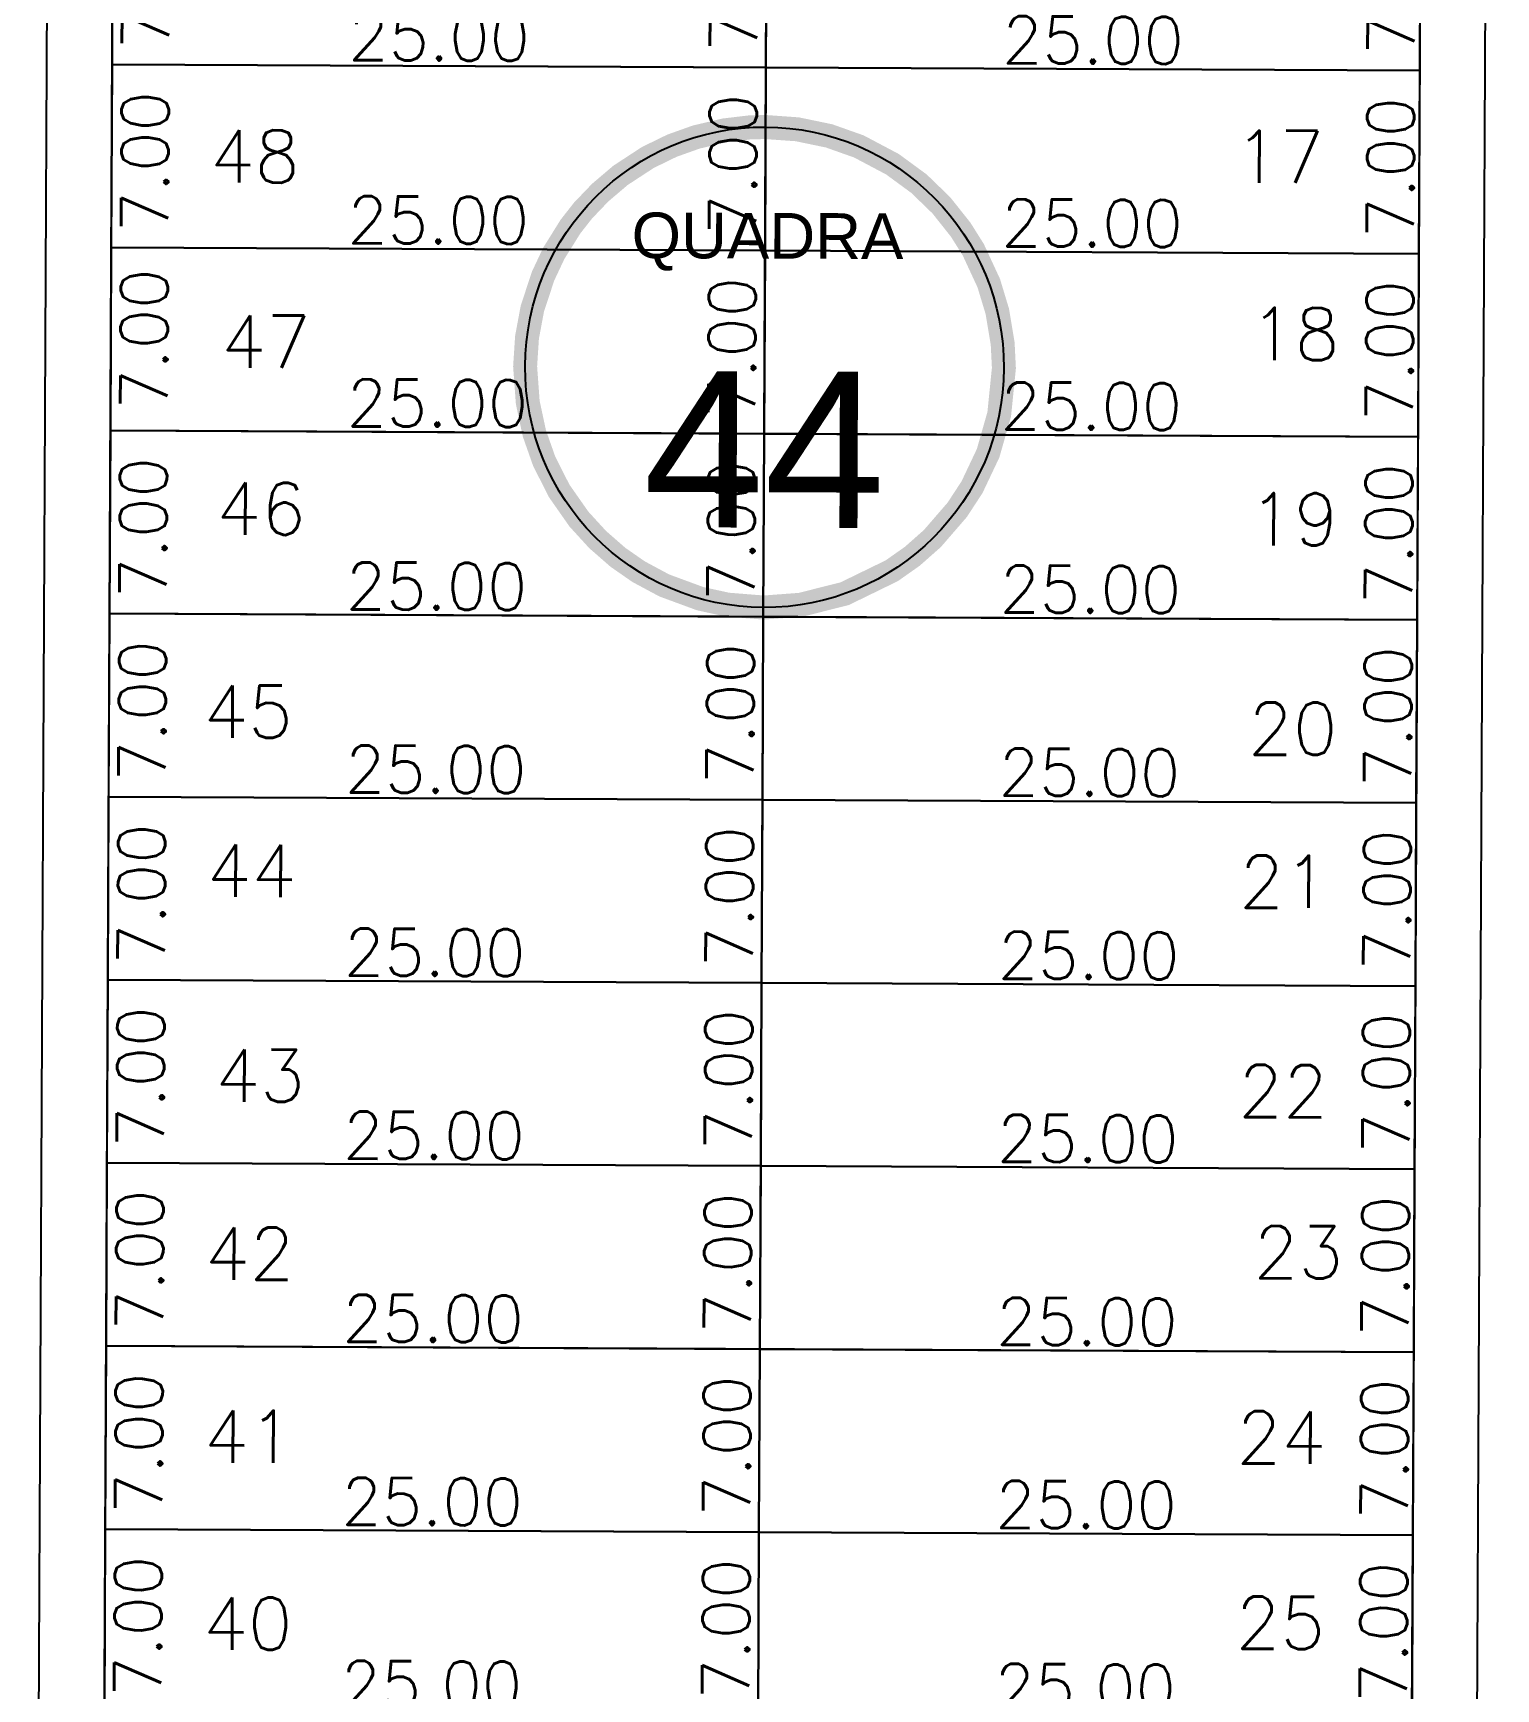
# Model space of a CAD drawing. Header units: millimetres. Extents: x -4430026 to 4783824, y 584 to 9593110.
# Drawn here: x 1814.9 to 1870.8, y 1561.2 to 1624.5 of the extents above; entities that cross this region are included whole.
import ezdxf
from ezdxf.enums import TextEntityAlignment as Align

# ---------------------------------------------------------------- set-up
doc = ezdxf.new("R2010")
doc.units = ezdxf.units.MM
for name, color, linetype in [('boundary filipe', 6, 'Continuous'), ('BOUNDARY LOTES', 2, 'Continuous'), ('Calçada', 1, 'Continuous'), ('Cota', 8, 'Continuous'), ('Lotes', 2, 'Continuous'), ('Numero de lotes', 5, 'Continuous'), ('númeraçãoquadras', 4, 'Continuous'), ('QUADRA', 4, 'Continuous')]:
    doc.layers.add(name, color=color, linetype=linetype)
doc.styles.add('arcad1', font='romans.shx')
doc.styles.add('ROMANS', font='romans.shx')
doc.styles.add('STYLE1', font='sanss___.ttf')
doc.dimstyles.get("Standard").update_dxf_attribs({"dimtxt": 0.18, "dimasz": 0.18, "dimexe": 0.18, "dimexo": 0.0625, "dimgap": 0.09, "dimtad": 0, "dimtih": 1, "dimtoh": 1, "dimdec": 4, "dimzin": 0, "dimdsep": 46, "dimtxsty": 'Standard', "dimcen": 0.09, "dimadec": 0, "dimazin": 0, "dimtfac": 1, "dimtdec": 4, "dimtofl": 0, "dimtmove": 0, "dimatfit": 3, "dimfxl": 1, "dimtolj": 1, "dimtzin": 0, "dimarcsym": 0})

# ---------------------------------------------------------------- blocks, each defined once
blk = doc.blocks.new('NUM_quadra')
at = {"color": 6, "const_width": 0.02}
blk.add_lwpolyline([(-0.0134, 0.1996), (-0.034, 0.1971), (-0.0579, 0.1914), (-0.0779, 0.1842), (-0.0981, 0.1743), (-0.1208, 0.1594), (-0.1377, 0.145), (-0.1521, 0.1299), (-0.1625, 0.1166), (-0.1764, 0.0942), (-0.1852, 0.0754), (-0.1941, 0.0483), (-0.1985, 0.0243), (-0.2, 0), (-0.1977, -0.0299), (-0.1921, -0.0556), (-0.1839, -0.0786), (-0.1713, -0.1033), (-0.1546, -0.1269), (-0.1389, -0.1439), (-0.1219, -0.1586), (-0.1046, -0.1705), (-0.0831, -0.1819), (-0.0531, -0.1928), (-0.0302, -0.1977), (0, -0.2), (0.0309, -0.1976), (0.0677, -0.1882), (0.1069, -0.169), (0.124, -0.1569), (0.1407, -0.1421), (0.1614, -0.1181), (0.1737, -0.0992), (0.187, -0.071), (0.1962, -0.0386), (0.2, 0), (0.1989, 0.0205), (0.1943, 0.0473), (0.1871, 0.0707), (0.1741, 0.0984), (0.1635, 0.1151), (0.1472, 0.1354), (0.1285, 0.1533), (0.1063, 0.1694), (0.0782, 0.1841), (0.0533, 0.1928), (0.0267, 0.1982), (0, 0.2)], close=True, dxfattribs=at)
blk.add_circle((0, 0), 0.2)
at = {"color": 3, "insert": (-0.1114, 0.1285), "char_height": 0.038, "width": 0.2663, "attachment_point": 1, "style": 'STYLE1'}
blk.add_mtext('\\fArial|b0|i0|c0|p34;QUADRA', dxfattribs=at)
at = {"color": 3, "style": 'STYLE1'}
blk.add_attdef('00', text='', height=0.13, dxfattribs=at).set_placement((0, -0.1335), align=Align.CENTER)
blk = doc.blocks.new('*D11628')
at = {"layer": 'DEFPOINTS', "color": 0}
for p in [(1817.58, 1559.266), (1842.579, 1559.147), (1842.572, 1557.672)]:
    blk.add_point(p, dxfattribs=at)
at = {"layer": 'Cota', "color": 41, "insert": (1830.09, 1561.331), "char_height": 1.8, "attachment_point": 5, "rotation": 359.72858, "style": 'ROMANS'}
blk.add_mtext('\\A1;25.00', dxfattribs=at)
blk = doc.blocks.new('*D11629')
at = {"layer": 'DEFPOINTS', "color": 0}
for p in [(1842.579, 1559.147), (1867.579, 1559.029), (1867.572, 1557.553)]:
    blk.add_point(p, dxfattribs=at)
at = {"layer": 'Cota', "color": 41, "insert": (1855.089, 1561.212), "char_height": 1.8, "attachment_point": 5, "rotation": 359.72858, "style": 'ROMANS'}
blk.add_mtext('\\A1;25.00', dxfattribs=at)
blk = doc.blocks.new('*D11630')
at = {"layer": 'DEFPOINTS', "color": 0}
for p in [(1817.617, 1567.071), (1822.49, 1567.048), (1817.584, 1560.071)]:
    blk.add_point(p, dxfattribs=at)
at = {"layer": 'Cota', "color": 41, "insert": (1818.873, 1563.565), "char_height": 1.8, "attachment_point": 5, "rotation": 89.72858, "style": 'ROMANS'}
blk.add_mtext('\\A1;7.00', dxfattribs=at)
blk = doc.blocks.new('*D11631')
at = {"layer": 'DEFPOINTS', "color": 0}
for p in [(1842.616, 1566.952), (1844.971, 1566.941), (1842.583, 1559.953)]:
    blk.add_point(p, dxfattribs=at)
at = {"layer": 'Cota', "color": 41, "insert": (1841.355, 1563.458), "char_height": 1.8, "attachment_point": 5, "rotation": 89.72858, "style": 'ROMANS'}
blk.add_mtext('\\A1;7.00', dxfattribs=at)
blk = doc.blocks.new('*D11632')
at = {"layer": 'DEFPOINTS', "color": 0}
for p in [(1867.616, 1566.834), (1870.116, 1566.822), (1867.583, 1559.834)]:
    blk.add_point(p, dxfattribs=at)
at = {"layer": 'Cota', "color": 41, "insert": (1866.5, 1563.339), "char_height": 1.8, "attachment_point": 5, "rotation": 89.72858, "style": 'ROMANS'}
blk.add_mtext('\\A1;7.00', dxfattribs=at)
blk = doc.blocks.new('*D11633')
at = {"layer": 'DEFPOINTS', "color": 0}
for p in [(1817.613, 1566.266), (1842.613, 1566.147), (1842.606, 1564.672)]:
    blk.add_point(p, dxfattribs=at)
at = {"layer": 'Cota', "color": 41, "insert": (1830.123, 1568.331), "char_height": 1.8, "attachment_point": 5, "rotation": 359.72858, "style": 'ROMANS'}
blk.add_mtext('\\A1;25.00', dxfattribs=at)
blk = doc.blocks.new('*D11634')
at = {"layer": 'DEFPOINTS', "color": 0}
for p in [(1842.613, 1566.147), (1867.612, 1566.029), (1867.605, 1564.553)]:
    blk.add_point(p, dxfattribs=at)
at = {"layer": 'Cota', "color": 41, "insert": (1855.123, 1568.212), "char_height": 1.8, "attachment_point": 5, "rotation": 359.72858, "style": 'ROMANS'}
blk.add_mtext('\\A1;25.00', dxfattribs=at)
blk = doc.blocks.new('*D11635')
at = {"layer": 'DEFPOINTS', "color": 0}
for p in [(1817.65, 1574.071), (1822.523, 1574.048), (1817.617, 1567.071)]:
    blk.add_point(p, dxfattribs=at)
at = {"layer": 'Cota', "color": 41, "insert": (1818.906, 1570.565), "char_height": 1.8, "attachment_point": 5, "rotation": 89.72858, "style": 'ROMANS'}
blk.add_mtext('\\A1;7.00', dxfattribs=at)
blk = doc.blocks.new('*D11636')
at = {"layer": 'DEFPOINTS', "color": 0}
for p in [(1842.65, 1573.952), (1845.005, 1573.941), (1842.616, 1566.952)]:
    blk.add_point(p, dxfattribs=at)
at = {"layer": 'Cota', "color": 41, "insert": (1841.388, 1570.458), "char_height": 1.8, "attachment_point": 5, "rotation": 89.72858, "style": 'ROMANS'}
blk.add_mtext('\\A1;7.00', dxfattribs=at)
blk = doc.blocks.new('*D11637')
at = {"layer": 'DEFPOINTS', "color": 0}
for p in [(1867.649, 1573.834), (1870.149, 1573.822), (1867.616, 1566.834)]:
    blk.add_point(p, dxfattribs=at)
at = {"layer": 'Cota', "color": 41, "insert": (1866.533, 1570.339), "char_height": 1.8, "attachment_point": 5, "rotation": 89.72858, "style": 'ROMANS'}
blk.add_mtext('\\A1;7.00', dxfattribs=at)
blk = doc.blocks.new('*D11638')
at = {"layer": 'DEFPOINTS', "color": 0}
for p in [(1817.646, 1573.266), (1842.646, 1573.147), (1842.639, 1571.671)]:
    blk.add_point(p, dxfattribs=at)
at = {"layer": 'Cota', "color": 41, "insert": (1830.156, 1575.331), "char_height": 1.8, "attachment_point": 5, "rotation": 359.72858, "style": 'ROMANS'}
blk.add_mtext('\\A1;25.00', dxfattribs=at)
blk = doc.blocks.new('*D11639')
at = {"layer": 'DEFPOINTS', "color": 0}
for p in [(1842.646, 1573.147), (1867.646, 1573.029), (1867.639, 1571.553)]:
    blk.add_point(p, dxfattribs=at)
at = {"layer": 'Cota', "color": 41, "insert": (1855.156, 1575.212), "char_height": 1.8, "attachment_point": 5, "rotation": 359.72858, "style": 'ROMANS'}
blk.add_mtext('\\A1;25.00', dxfattribs=at)
blk = doc.blocks.new('*D7648')
at = {"layer": 'DEFPOINTS', "color": 0}
for p in [(1817.683, 1581.071), (1822.556, 1581.048), (1817.65, 1574.071)]:
    blk.add_point(p, dxfattribs=at)
at = {"layer": 'Cota', "color": 41, "insert": (1818.939, 1577.565), "char_height": 1.8, "attachment_point": 5, "rotation": 89.72858, "style": 'ROMANS'}
blk.add_mtext('\\A1;7.00', dxfattribs=at)
blk = doc.blocks.new('*D7649')
at = {"layer": 'DEFPOINTS', "color": 0}
for p in [(1842.683, 1580.952), (1845.038, 1580.941), (1842.65, 1573.952)]:
    blk.add_point(p, dxfattribs=at)
at = {"layer": 'Cota', "color": 41, "insert": (1841.421, 1577.458), "char_height": 1.8, "attachment_point": 5, "rotation": 89.72858, "style": 'ROMANS'}
blk.add_mtext('\\A1;7.00', dxfattribs=at)
blk = doc.blocks.new('*D7650')
at = {"layer": 'DEFPOINTS', "color": 0}
for p in [(1867.682, 1580.834), (1870.182, 1580.822), (1867.649, 1573.834)]:
    blk.add_point(p, dxfattribs=at)
at = {"layer": 'Cota', "color": 41, "insert": (1866.566, 1577.339), "char_height": 1.8, "attachment_point": 5, "rotation": 89.72858, "style": 'ROMANS'}
blk.add_mtext('\\A1;7.00', dxfattribs=at)
blk = doc.blocks.new('*D7651')
at = {"layer": 'DEFPOINTS', "color": 0}
for p in [(1817.679, 1580.266), (1842.679, 1580.147), (1842.672, 1578.671)]:
    blk.add_point(p, dxfattribs=at)
at = {"layer": 'Cota', "color": 41, "insert": (1830.189, 1582.331), "char_height": 1.8, "attachment_point": 5, "rotation": 359.72858, "style": 'ROMANS'}
blk.add_mtext('\\A1;25.00', dxfattribs=at)
blk = doc.blocks.new('*D7652')
at = {"layer": 'DEFPOINTS', "color": 0}
for p in [(1842.679, 1580.147), (1867.679, 1580.029), (1867.672, 1578.553)]:
    blk.add_point(p, dxfattribs=at)
at = {"layer": 'Cota', "color": 41, "insert": (1855.189, 1582.212), "char_height": 1.8, "attachment_point": 5, "rotation": 359.72858, "style": 'ROMANS'}
blk.add_mtext('\\A1;25.00', dxfattribs=at)
blk = doc.blocks.new('*D7653')
at = {"layer": 'DEFPOINTS', "color": 0}
for p in [(1817.716, 1588.071), (1822.589, 1588.048), (1817.683, 1581.071)]:
    blk.add_point(p, dxfattribs=at)
at = {"layer": 'Cota', "color": 41, "insert": (1818.973, 1584.565), "char_height": 1.8, "attachment_point": 5, "rotation": 89.72858, "style": 'ROMANS'}
blk.add_mtext('\\A1;7.00', dxfattribs=at)
blk = doc.blocks.new('*D7654')
at = {"layer": 'DEFPOINTS', "color": 0}
for p in [(1842.716, 1587.952), (1845.071, 1587.941), (1842.683, 1580.952)]:
    blk.add_point(p, dxfattribs=at)
at = {"layer": 'Cota', "color": 41, "insert": (1841.454, 1584.458), "char_height": 1.8, "attachment_point": 5, "rotation": 89.72858, "style": 'ROMANS'}
blk.add_mtext('\\A1;7.00', dxfattribs=at)
blk = doc.blocks.new('*D7655')
at = {"layer": 'DEFPOINTS', "color": 0}
for p in [(1867.716, 1587.834), (1870.216, 1587.822), (1867.682, 1580.834)]:
    blk.add_point(p, dxfattribs=at)
at = {"layer": 'Cota', "color": 41, "insert": (1866.599, 1584.339), "char_height": 1.8, "attachment_point": 5, "rotation": 89.72858, "style": 'ROMANS'}
blk.add_mtext('\\A1;7.00', dxfattribs=at)
blk = doc.blocks.new('*D7656')
at = {"layer": 'DEFPOINTS', "color": 0}
for p in [(1817.712, 1587.266), (1842.712, 1587.147), (1842.705, 1585.671)]:
    blk.add_point(p, dxfattribs=at)
at = {"layer": 'Cota', "color": 41, "insert": (1830.222, 1589.331), "char_height": 1.8, "attachment_point": 5, "rotation": 359.72858, "style": 'ROMANS'}
blk.add_mtext('\\A1;25.00', dxfattribs=at)
blk = doc.blocks.new('*D7657')
at = {"layer": 'DEFPOINTS', "color": 0}
for p in [(1842.712, 1587.147), (1867.712, 1587.029), (1867.705, 1585.553)]:
    blk.add_point(p, dxfattribs=at)
at = {"layer": 'Cota', "color": 41, "insert": (1855.222, 1589.212), "char_height": 1.8, "attachment_point": 5, "rotation": 359.72858, "style": 'ROMANS'}
blk.add_mtext('\\A1;25.00', dxfattribs=at)
blk = doc.blocks.new('*D7658')
at = {"layer": 'DEFPOINTS', "color": 0}
for p in [(1817.749, 1595.071), (1822.622, 1595.048), (1817.716, 1588.071)]:
    blk.add_point(p, dxfattribs=at)
at = {"layer": 'Cota', "color": 41, "insert": (1819.006, 1591.565), "char_height": 1.8, "attachment_point": 5, "rotation": 89.72858, "style": 'ROMANS'}
blk.add_mtext('\\A1;7.00', dxfattribs=at)
blk = doc.blocks.new('*D7659')
at = {"layer": 'DEFPOINTS', "color": 0}
for p in [(1842.749, 1594.952), (1845.104, 1594.941), (1842.716, 1587.952)]:
    blk.add_point(p, dxfattribs=at)
at = {"layer": 'Cota', "color": 41, "insert": (1841.487, 1591.458), "char_height": 1.8, "attachment_point": 5, "rotation": 89.72858, "style": 'ROMANS'}
blk.add_mtext('\\A1;7.00', dxfattribs=at)
blk = doc.blocks.new('*D7660')
at = {"layer": 'DEFPOINTS', "color": 0}
for p in [(1867.749, 1594.834), (1870.249, 1594.822), (1867.716, 1587.834)]:
    blk.add_point(p, dxfattribs=at)
at = {"layer": 'Cota', "color": 41, "insert": (1866.632, 1591.339), "char_height": 1.8, "attachment_point": 5, "rotation": 89.72858, "style": 'ROMANS'}
blk.add_mtext('\\A1;7.00', dxfattribs=at)
blk = doc.blocks.new('*D7661')
at = {"layer": 'DEFPOINTS', "color": 0}
for p in [(1817.746, 1594.266), (1842.745, 1594.147), (1842.738, 1592.671)]:
    blk.add_point(p, dxfattribs=at)
at = {"layer": 'Cota', "color": 41, "insert": (1830.255, 1596.33), "char_height": 1.8, "attachment_point": 5, "rotation": 359.72858, "style": 'ROMANS'}
blk.add_mtext('\\A1;25.00', dxfattribs=at)
blk = doc.blocks.new('*D7662')
at = {"layer": 'DEFPOINTS', "color": 0}
for p in [(1842.745, 1594.147), (1867.745, 1594.029), (1867.738, 1592.553)]:
    blk.add_point(p, dxfattribs=at)
at = {"layer": 'Cota', "color": 41, "insert": (1855.255, 1596.212), "char_height": 1.8, "attachment_point": 5, "rotation": 359.72858, "style": 'ROMANS'}
blk.add_mtext('\\A1;25.00', dxfattribs=at)
blk = doc.blocks.new('*D7663')
at = {"layer": 'DEFPOINTS', "color": 0}
for p in [(1817.783, 1602.071), (1822.655, 1602.047), (1817.749, 1595.071)]:
    blk.add_point(p, dxfattribs=at)
at = {"layer": 'Cota', "color": 41, "insert": (1819.039, 1598.565), "char_height": 1.8, "attachment_point": 5, "rotation": 89.72858, "style": 'ROMANS'}
blk.add_mtext('\\A1;7.00', dxfattribs=at)
blk = doc.blocks.new('*D7664')
at = {"layer": 'DEFPOINTS', "color": 0}
for p in [(1842.782, 1601.952), (1845.137, 1601.941), (1842.749, 1594.952)]:
    blk.add_point(p, dxfattribs=at)
at = {"layer": 'Cota', "color": 41, "insert": (1841.521, 1598.458), "char_height": 1.8, "attachment_point": 5, "rotation": 89.72858, "style": 'ROMANS'}
blk.add_mtext('\\A1;7.00', dxfattribs=at)
blk = doc.blocks.new('*D7665')
at = {"layer": 'DEFPOINTS', "color": 0}
for p in [(1867.782, 1601.834), (1870.282, 1601.822), (1867.749, 1594.834)]:
    blk.add_point(p, dxfattribs=at)
at = {"layer": 'Cota', "color": 41, "insert": (1866.665, 1598.339), "char_height": 1.8, "attachment_point": 5, "rotation": 89.72858, "style": 'ROMANS'}
blk.add_mtext('\\A1;7.00', dxfattribs=at)
blk = doc.blocks.new('*D7666')
at = {"layer": 'DEFPOINTS', "color": 0}
for p in [(1817.779, 1601.265), (1842.778, 1601.147), (1842.771, 1599.671)]:
    blk.add_point(p, dxfattribs=at)
at = {"layer": 'Cota', "color": 41, "insert": (1830.289, 1603.33), "char_height": 1.8, "attachment_point": 5, "rotation": 359.72858, "style": 'ROMANS'}
blk.add_mtext('\\A1;25.00', dxfattribs=at)
blk = doc.blocks.new('*D7667')
at = {"layer": 'DEFPOINTS', "color": 0}
for p in [(1842.778, 1601.147), (1867.778, 1601.029), (1867.771, 1599.553)]:
    blk.add_point(p, dxfattribs=at)
at = {"layer": 'Cota', "color": 41, "insert": (1855.288, 1603.212), "char_height": 1.8, "attachment_point": 5, "rotation": 359.72858, "style": 'ROMANS'}
blk.add_mtext('\\A1;25.00', dxfattribs=at)
blk = doc.blocks.new('*D7668')
at = {"layer": 'DEFPOINTS', "color": 0}
for p in [(1817.816, 1609.07), (1822.689, 1609.047), (1817.783, 1602.071)]:
    blk.add_point(p, dxfattribs=at)
at = {"layer": 'Cota', "color": 41, "insert": (1819.072, 1605.564), "char_height": 1.8, "attachment_point": 5, "rotation": 89.72858, "style": 'ROMANS'}
blk.add_mtext('\\A1;7.00', dxfattribs=at)
blk = doc.blocks.new('*D7669')
at = {"layer": 'DEFPOINTS', "color": 0}
for p in [(1842.815, 1608.952), (1845.17, 1608.941), (1842.782, 1601.952)]:
    blk.add_point(p, dxfattribs=at)
at = {"layer": 'Cota', "color": 41, "insert": (1841.554, 1605.458), "char_height": 1.8, "attachment_point": 5, "rotation": 89.72858, "style": 'ROMANS'}
blk.add_mtext('\\A1;7.00', dxfattribs=at)
blk = doc.blocks.new('*D7670')
at = {"layer": 'DEFPOINTS', "color": 0}
for p in [(1867.815, 1608.834), (1870.315, 1608.822), (1867.782, 1601.834)]:
    blk.add_point(p, dxfattribs=at)
at = {"layer": 'Cota', "color": 41, "insert": (1866.699, 1605.339), "char_height": 1.8, "attachment_point": 5, "rotation": 89.72858, "style": 'ROMANS'}
blk.add_mtext('\\A1;7.00', dxfattribs=at)
blk = doc.blocks.new('*D7671')
at = {"layer": 'DEFPOINTS', "color": 0}
for p in [(1817.812, 1608.265), (1842.812, 1608.147), (1842.805, 1606.671)]:
    blk.add_point(p, dxfattribs=at)
at = {"layer": 'Cota', "color": 41, "insert": (1830.322, 1610.33), "char_height": 1.8, "attachment_point": 5, "rotation": 359.72858, "style": 'ROMANS'}
blk.add_mtext('\\A1;25.00', dxfattribs=at)
blk = doc.blocks.new('*D7672')
at = {"layer": 'DEFPOINTS', "color": 0}
for p in [(1842.812, 1608.147), (1867.811, 1608.028), (1867.804, 1606.553)]:
    blk.add_point(p, dxfattribs=at)
at = {"layer": 'Cota', "color": 41, "insert": (1855.322, 1610.212), "char_height": 1.8, "attachment_point": 5, "rotation": 359.72858, "style": 'ROMANS'}
blk.add_mtext('\\A1;25.00', dxfattribs=at)
blk = doc.blocks.new('*D7673')
at = {"layer": 'DEFPOINTS', "color": 0}
for p in [(1817.85, 1616.284), (1822.723, 1616.261), (1817.817, 1609.284)]:
    blk.add_point(p, dxfattribs=at)
at = {"layer": 'Cota', "color": 41, "insert": (1819.106, 1612.778), "char_height": 1.8, "attachment_point": 5, "rotation": 89.72858, "style": 'ROMANS'}
blk.add_mtext('\\A1;7.00', dxfattribs=at)
blk = doc.blocks.new('*D7674')
at = {"layer": 'DEFPOINTS', "color": 0}
for p in [(1842.849, 1615.952), (1845.204, 1615.941), (1842.815, 1608.952)]:
    blk.add_point(p, dxfattribs=at)
at = {"layer": 'Cota', "color": 41, "insert": (1841.587, 1612.458), "char_height": 1.8, "attachment_point": 5, "rotation": 89.72858, "style": 'ROMANS'}
blk.add_mtext('\\A1;7.00', dxfattribs=at)
blk = doc.blocks.new('*D7675')
at = {"layer": 'DEFPOINTS', "color": 0}
for p in [(1867.848, 1615.833), (1870.348, 1615.822), (1867.815, 1608.834)]:
    blk.add_point(p, dxfattribs=at)
at = {"layer": 'Cota', "color": 41, "insert": (1866.732, 1612.339), "char_height": 1.8, "attachment_point": 5, "rotation": 89.72858, "style": 'ROMANS'}
blk.add_mtext('\\A1;7.00', dxfattribs=at)
blk = doc.blocks.new('*D7676')
at = {"layer": 'DEFPOINTS', "color": 0}
for p in [(1817.845, 1615.265), (1842.845, 1615.147), (1842.838, 1613.671)]:
    blk.add_point(p, dxfattribs=at)
at = {"layer": 'Cota', "color": 41, "insert": (1830.355, 1617.33), "char_height": 1.8, "attachment_point": 5, "rotation": 359.72858, "style": 'ROMANS'}
blk.add_mtext('\\A1;25.00', dxfattribs=at)
blk = doc.blocks.new('*D7677')
at = {"layer": 'DEFPOINTS', "color": 0}
for p in [(1842.845, 1615.147), (1867.844, 1615.028), (1867.837, 1613.553)]:
    blk.add_point(p, dxfattribs=at)
at = {"layer": 'Cota', "color": 41, "insert": (1855.355, 1617.212), "char_height": 1.8, "attachment_point": 5, "rotation": 359.72858, "style": 'ROMANS'}
blk.add_mtext('\\A1;25.00', dxfattribs=at)
blk = doc.blocks.new('*D7678')
at = {"layer": 'DEFPOINTS', "color": 0}
for p in [(1817.882, 1623.07), (1822.755, 1623.047), (1817.849, 1616.07)]:
    blk.add_point(p, dxfattribs=at)
at = {"layer": 'Cota', "color": 41, "insert": (1819.138, 1619.564), "char_height": 1.8, "attachment_point": 5, "rotation": 89.72858, "style": 'ROMANS'}
blk.add_mtext('\\A1;7.00', dxfattribs=at)
blk = doc.blocks.new('*D7679')
at = {"layer": 'DEFPOINTS', "color": 0}
for p in [(1842.882, 1622.952), (1845.237, 1622.941), (1842.849, 1615.952)]:
    blk.add_point(p, dxfattribs=at)
at = {"layer": 'Cota', "color": 41, "insert": (1841.62, 1619.458), "char_height": 1.8, "attachment_point": 5, "rotation": 89.72858, "style": 'ROMANS'}
blk.add_mtext('\\A1;7.00', dxfattribs=at)
blk = doc.blocks.new('*D7680')
at = {"layer": 'DEFPOINTS', "color": 0}
for p in [(1867.881, 1622.833), (1870.381, 1622.822), (1867.848, 1615.833)]:
    blk.add_point(p, dxfattribs=at)
at = {"layer": 'Cota', "color": 41, "insert": (1866.765, 1619.339), "char_height": 1.8, "attachment_point": 5, "rotation": 89.72858, "style": 'ROMANS'}
blk.add_mtext('\\A1;7.00', dxfattribs=at)
blk = doc.blocks.new('*D7681')
at = {"layer": 'DEFPOINTS', "color": 0}
for p in [(1817.878, 1622.265), (1842.878, 1622.147), (1842.871, 1620.671)]:
    blk.add_point(p, dxfattribs=at)
at = {"layer": 'Cota', "color": 41, "insert": (1830.388, 1624.33), "char_height": 1.8, "attachment_point": 5, "rotation": 359.72858, "style": 'ROMANS'}
blk.add_mtext('\\A1;25.00', dxfattribs=at)
blk = doc.blocks.new('*D7682')
at = {"layer": 'DEFPOINTS', "color": 0}
for p in [(1842.878, 1622.147), (1867.878, 1622.028), (1867.871, 1620.553)]:
    blk.add_point(p, dxfattribs=at)
at = {"layer": 'Cota', "color": 41, "insert": (1855.388, 1624.212), "char_height": 1.8, "attachment_point": 5, "rotation": 359.72858, "style": 'ROMANS'}
blk.add_mtext('\\A1;25.00', dxfattribs=at)
blk = doc.blocks.new('*D7683')
at = {"layer": 'DEFPOINTS', "color": 0}
for p in [(1817.915, 1630.07), (1822.788, 1630.047), (1817.882, 1623.07)]:
    blk.add_point(p, dxfattribs=at)
at = {"layer": 'Cota', "color": 41, "insert": (1819.172, 1626.564), "char_height": 1.8, "attachment_point": 5, "rotation": 89.72858, "style": 'ROMANS'}
blk.add_mtext('\\A1;7.00', dxfattribs=at)
blk = doc.blocks.new('*D7684')
at = {"layer": 'DEFPOINTS', "color": 0}
for p in [(1842.915, 1629.952), (1845.27, 1629.941), (1842.882, 1622.952)]:
    blk.add_point(p, dxfattribs=at)
at = {"layer": 'Cota', "color": 41, "insert": (1841.653, 1626.458), "char_height": 1.8, "attachment_point": 5, "rotation": 89.72858, "style": 'ROMANS'}
blk.add_mtext('\\A1;7.00', dxfattribs=at)
blk = doc.blocks.new('*D7685')
at = {"layer": 'DEFPOINTS', "color": 0}
for p in [(1867.915, 1629.833), (1870.415, 1629.821), (1867.881, 1622.833)]:
    blk.add_point(p, dxfattribs=at)
at = {"layer": 'Cota', "color": 41, "insert": (1866.798, 1626.339), "char_height": 1.8, "attachment_point": 5, "rotation": 89.72858, "style": 'ROMANS'}
blk.add_mtext('\\A1;7.00', dxfattribs=at)

msp = doc.modelspace()

# ---------------------------------------------------------------- linework, layer by layer
at = {"layer": 'boundary filipe', "elevation": 2.439}
msp.add_lwpolyline([(1817.345, 1509.713), (1818.311, 1713.559), (1868.31, 1713.323), (1867.347, 1510.004), (1817.345, 1509.713)], close=True, dxfattribs=at)
at = {"layer": 'BOUNDARY LOTES', "elevation": 2.439}
for points in [[(1842.916, 1630.165), (1817.916, 1630.284), (1817.883, 1623.284), (1842.883, 1623.165)], [(1867.916, 1630.047), (1842.916, 1630.165), (1842.883, 1623.165), (1867.882, 1623.047)], [(1842.883, 1623.165), (1817.883, 1623.284), (1817.85, 1616.284), (1842.85, 1616.165)], [(1867.882, 1623.047), (1842.883, 1623.165), (1842.85, 1616.165), (1867.849, 1616.047)], [(1842.85, 1616.165), (1817.85, 1616.284), (1817.817, 1609.284), (1842.816, 1609.165)], [(1867.849, 1616.047), (1842.85, 1616.165), (1842.816, 1609.165), (1867.816, 1609.047)], [(1842.816, 1609.165), (1817.817, 1609.284), (1817.784, 1602.284), (1842.783, 1602.166)], [(1867.816, 1609.047), (1842.816, 1609.165), (1842.783, 1602.166), (1867.783, 1602.047)], [(1842.783, 1602.166), (1817.784, 1602.284), (1817.75, 1595.284), (1842.75, 1595.166)], [(1867.783, 1602.047), (1842.783, 1602.166), (1842.75, 1595.166), (1867.75, 1595.047)], [(1842.75, 1595.166), (1817.75, 1595.284), (1817.717, 1588.284), (1842.717, 1588.166)], [(1867.75, 1595.047), (1842.75, 1595.166), (1842.717, 1588.166), (1867.717, 1588.047)], [(1842.717, 1588.166), (1817.717, 1588.284), (1817.684, 1581.284), (1842.684, 1581.166)], [(1867.717, 1588.047), (1842.717, 1588.166), (1842.684, 1581.166), (1867.683, 1581.047)], [(1842.684, 1581.166), (1817.684, 1581.284), (1817.651, 1574.284), (1842.651, 1574.166)], [(1867.683, 1581.047), (1842.684, 1581.166), (1842.651, 1574.166), (1867.65, 1574.047)], [(1842.651, 1574.166), (1817.651, 1574.284), (1817.618, 1567.284), (1842.617, 1567.166)], [(1867.65, 1574.047), (1842.651, 1574.166), (1842.617, 1567.166), (1867.617, 1567.048)], [(1842.617, 1567.166), (1817.618, 1567.284), (1817.585, 1560.284), (1842.584, 1560.166)], [(1867.617, 1567.048), (1842.617, 1567.166), (1842.584, 1560.166), (1867.584, 1560.048)]]:
    msp.add_lwpolyline(points, close=True, dxfattribs=at)
at = {"layer": 'Calçada'}
for p, q in [((1814.862, 1513.262, 2.439), (1815.794, 1710.071, 2.439)), ((1869.863, 1513.455, 2.439), (1870.793, 1709.811, 2.439))]:
    msp.add_line(p, q, dxfattribs=at)
at = {"layer": 'Lotes'}
for p, q in [((1842.346, 1509.858, 2.439), (1843.31, 1713.441, 2.439)), ((1867.882, 1623.047, 2.439), (1817.883, 1623.284, 2.439)), ((1867.849, 1616.047, 2.439), (1817.85, 1616.284, 2.439)), ((1867.816, 1609.047, 2.439), (1817.817, 1609.284, 2.439)), ((1867.783, 1602.047, 2.439), (1817.784, 1602.284, 2.439)), ((1867.75, 1595.047, 2.439), (1817.75, 1595.284, 2.439)), ((1867.717, 1588.047, 2.439), (1817.717, 1588.284, 2.439)), ((1867.683, 1581.047, 2.439), (1817.684, 1581.284, 2.439)), ((1867.65, 1574.047, 2.439), (1817.651, 1574.284, 2.439)), ((1867.617, 1567.048, 2.439), (1817.618, 1567.284, 2.439))]:
    msp.add_line(p, q, dxfattribs=at)
at = {"layer": 'QUADRA', "elevation": 2.439}
msp.add_lwpolyline([(1817.345, 1509.713), (1818.311, 1713.559), (1868.31, 1713.323), (1867.347, 1510.004), (1817.345, 1509.713)], close=True, dxfattribs=at)

# ---------------------------------------------------------------- block references
at = {"layer": 'númeraçãoquadras', "linetype": 'ByBlock', "extrusion": (0.084423, -0.000343131, 0.99643)}
ref = msp.add_blockref('NUM_quadra', (1619.18, -1829.501, 157.454), dxfattribs=dict(at, xscale=45.93175888062505, yscale=45.93175888063583, zscale=45.9317585301846, rotation=270.0385460290153))
ref.add_attrib('00', '44', dxfattribs={"layer": '0', "color": 3, "extrusion": (0.084423, -0.000343131, 0.99643), "height": 5.9711, "rotation": 270.03855, "style": 'STYLE1'}).set_placement((1613.05, -1829.505, 157.454), align=Align.CENTER)

# ---------------------------------------------------------------- texts
at = {"layer": 'Numero de lotes', "style": 'arcad1'}
for s, p in [('48', (1823.339, 1619.767, 2.439)), ('17', (1862.517, 1619.753, 2.439)), ('18', (1863.101, 1612.975, 2.439)), ('47', (1823.762, 1612.685, 2.439)), ('46', (1823.579, 1606.295, 2.439)), ('19', (1863.068, 1605.892, 2.439)), ('45', (1823.086, 1598.538, 2.439)), ('20', (1863.03, 1597.885, 2.439)), ('44', (1823.209, 1592.451, 2.439)), ('21', (1862.694, 1592.035, 2.439)), ('43', (1823.538, 1584.619, 2.439)), ('22', (1862.656, 1584.028, 2.439)), ('42', (1823.14, 1577.816, 2.439)), ('23', (1863.243, 1577.866, 2.439)), ('41', (1823.107, 1570.817, 2.439)), ('24', (1862.588, 1570.783, 2.439)), ('40', (1823.073, 1563.666, 2.439)), ('25', (1862.554, 1563.7, 2.439))]:
    msp.add_text(s, height=2, rotation=359.72858, dxfattribs=at).set_placement(p, align=Align.MIDDLE_CENTER)

# ---------------------------------------------------------------- dimensions: what is measured, and where the dimension line sits
at = {"layer": 'Cota'}
for p1, p2, distance, picture, middle in [((1817.882, 1623.07, 2.439), (1817.915, 1630.07, 2.439), -4.873, '*D7683', (1819.172, 1626.564, 2.439)), ((1842.882, 1622.952, 2.439), (1842.915, 1629.952, 2.439), -2.355, '*D7684', (1841.653, 1626.458, 2.439)), ((1867.881, 1622.833, 2.439), (1867.915, 1629.833, 2.439), -2.5, '*D7685', (1866.798, 1626.339, 2.439)), ((1817.878, 1622.265, 2.439), (1842.878, 1622.147, 2.439), -1.476, '*D7681', (1830.388, 1624.33, 2.439)), ((1817.849, 1616.07, 2.439), (1817.882, 1623.07, 2.439), -4.873, '*D7678', (1819.138, 1619.564, 2.439)), ((1842.849, 1615.952, 2.439), (1842.882, 1622.952, 2.439), -2.355, '*D7679', (1841.62, 1619.458, 2.439)), ((1867.848, 1615.833, 2.439), (1867.881, 1622.833, 2.439), -2.5, '*D7680', (1866.765, 1619.339, 2.439)), ((1817.845, 1615.265, 2.439), (1842.845, 1615.147, 2.439), -1.476, '*D7676', (1830.355, 1617.33, 2.439)), ((1817.817, 1609.284, 2.439), (1817.85, 1616.284, 2.439), -4.873, '*D7673', (1819.106, 1612.778, 2.439)), ((1842.815, 1608.952, 2.439), (1842.849, 1615.952, 2.439), -2.355, '*D7674', (1841.587, 1612.458, 2.439)), ((1867.815, 1608.834, 2.439), (1867.848, 1615.833, 2.439), -2.5, '*D7675', (1866.732, 1612.339, 2.439)), ((1817.812, 1608.265, 2.439), (1842.812, 1608.147, 2.439), -1.476, '*D7671', (1830.322, 1610.33, 2.439)), ((1817.783, 1602.071, 2.439), (1817.816, 1609.07, 2.439), -4.873, '*D7668', (1819.072, 1605.564, 2.439)), ((1842.782, 1601.952, 2.439), (1842.815, 1608.952, 2.439), -2.355, '*D7669', (1841.554, 1605.458, 2.439)), ((1867.782, 1601.834, 2.439), (1867.815, 1608.834, 2.439), -2.5, '*D7670', (1866.699, 1605.339, 2.439)), ((1817.779, 1601.265, 2.439), (1842.778, 1601.147, 2.439), -1.476, '*D7666', (1830.289, 1603.33, 2.439)), ((1817.749, 1595.071, 2.439), (1817.783, 1602.071, 2.439), -4.873, '*D7663', (1819.039, 1598.565, 2.439)), ((1842.749, 1594.952, 2.439), (1842.782, 1601.952, 2.439), -2.355, '*D7664', (1841.521, 1598.458, 2.439)), ((1867.749, 1594.834, 2.439), (1867.782, 1601.834, 2.439), -2.5, '*D7665', (1866.665, 1598.339, 2.439)), ((1817.746, 1594.266, 2.439), (1842.745, 1594.147, 2.439), -1.476, '*D7661', (1830.255, 1596.33, 2.439)), ((1817.716, 1588.071, 2.439), (1817.749, 1595.071, 2.439), -4.873, '*D7658', (1819.006, 1591.565, 2.439)), ((1842.716, 1587.952, 2.439), (1842.749, 1594.952, 2.439), -2.355, '*D7659', (1841.487, 1591.458, 2.439)), ((1867.716, 1587.834, 2.439), (1867.749, 1594.834, 2.439), -2.5, '*D7660', (1866.632, 1591.339, 2.439)), ((1817.712, 1587.266, 2.439), (1842.712, 1587.147, 2.439), -1.476, '*D7656', (1830.222, 1589.331, 2.439)), ((1817.683, 1581.071, 2.439), (1817.716, 1588.071, 2.439), -4.873, '*D7653', (1818.973, 1584.565, 2.439)), ((1842.683, 1580.952, 2.439), (1842.716, 1587.952, 2.439), -2.355, '*D7654', (1841.454, 1584.458, 2.439)), ((1867.682, 1580.834, 2.439), (1867.716, 1587.834, 2.439), -2.5, '*D7655', (1866.599, 1584.339, 2.439)), ((1817.679, 1580.266, 2.439), (1842.679, 1580.147, 2.439), -1.476, '*D7651', (1830.189, 1582.331, 2.439)), ((1817.65, 1574.071, 2.439), (1817.683, 1581.071, 2.439), -4.873, '*D7648', (1818.939, 1577.565, 2.439)), ((1842.65, 1573.952, 2.439), (1842.683, 1580.952, 2.439), -2.355, '*D7649', (1841.421, 1577.458, 2.439)), ((1867.649, 1573.834, 2.439), (1867.682, 1580.834, 2.439), -2.5, '*D7650', (1866.566, 1577.339, 2.439)), ((1817.646, 1573.266, 2.439), (1842.646, 1573.147, 2.439), -1.476, '*D11638', (1830.156, 1575.331, 2.439)), ((1817.617, 1567.071, 2.439), (1817.65, 1574.071, 2.439), -4.873, '*D11635', (1818.906, 1570.565, 2.439)), ((1842.616, 1566.952, 2.439), (1842.65, 1573.952, 2.439), -2.355, '*D11636', (1841.388, 1570.458, 2.439)), ((1867.616, 1566.834, 2.439), (1867.649, 1573.834, 2.439), -2.5, '*D11637', (1866.533, 1570.339, 2.439)), ((1817.613, 1566.266, 2.439), (1842.613, 1566.147, 2.439), -1.476, '*D11633', (1830.123, 1568.331, 2.439)), ((1817.584, 1560.071, 2.439), (1817.617, 1567.071, 2.439), -4.873, '*D11630', (1818.873, 1563.565, 2.439)), ((1842.583, 1559.953, 2.439), (1842.616, 1566.952, 2.439), -2.355, '*D11631', (1841.355, 1563.458, 2.439)), ((1867.583, 1559.834, 2.439), (1867.616, 1566.834, 2.439), -2.5, '*D11632', (1866.5, 1563.339, 2.439)), ((1817.58, 1559.266, 2.439), (1842.579, 1559.147, 2.439), -1.476, '*D11628', (1830.09, 1561.331, 2.439))]:
    dim = msp.add_aligned_dim(p1=p1, p2=p2, distance=distance, dimstyle='Standard', override={"dimtxt": 1.8, "dimexo": 0.063, "dimgap": 0, "dimtih": 0, "dimtoh": 0, "dimdec": 2, "dimzin": 4, "dimtxsty": 'ROMANS', "dimse1": 1, "dimse2": 1, "dimsd1": 1, "dimsd2": 1, "dimclrt": 41, "dimtfac": 1.2, "dimtdec": 2, "dimtix": 1, "dimtofl": 1, "dimtmove": 2, "dimfxl": 0.18, "dimfxlon": 1, "dimtvp": 2, "dimtzin": 4}, dxfattribs=at)
    dim.commit()
    dim.dimension.update_dxf_attribs({"geometry": picture, "text_midpoint": middle})
for base, p1, p2, picture, middle in [((1867.871, 1620.553, 2.439), (1842.878, 1622.147, 2.439), (1867.878, 1622.028, 2.439), '*D7682', (1855.388, 1624.212, 2.439)), ((1867.837, 1613.553, 2.439), (1842.845, 1615.147, 2.439), (1867.844, 1615.028, 2.439), '*D7677', (1855.355, 1617.212, 2.439)), ((1867.804, 1606.553, 2.439), (1842.812, 1608.147, 2.439), (1867.811, 1608.028, 2.439), '*D7672', (1855.322, 1610.212, 2.439)), ((1867.771, 1599.553, 2.439), (1842.778, 1601.147, 2.439), (1867.778, 1601.029, 2.439), '*D7667', (1855.288, 1603.212, 2.439)), ((1867.738, 1592.553, 2.439), (1842.745, 1594.147, 2.439), (1867.745, 1594.029, 2.439), '*D7662', (1855.255, 1596.212, 2.439)), ((1867.705, 1585.553, 2.439), (1842.712, 1587.147, 2.439), (1867.712, 1587.029, 2.439), '*D7657', (1855.222, 1589.212, 2.439)), ((1867.672, 1578.553, 2.439), (1842.679, 1580.147, 2.439), (1867.679, 1580.029, 2.439), '*D7652', (1855.189, 1582.212, 2.439)), ((1867.639, 1571.553, 2.439), (1842.646, 1573.147, 2.439), (1867.646, 1573.029, 2.439), '*D11639', (1855.156, 1575.212, 2.439)), ((1867.605, 1564.553, 2.439), (1842.613, 1566.147, 2.439), (1867.612, 1566.029, 2.439), '*D11634', (1855.123, 1568.212, 2.439)), ((1867.572, 1557.553, 2.439), (1842.579, 1559.147, 2.439), (1867.579, 1559.029, 2.439), '*D11629', (1855.089, 1561.212, 2.439))]:
    dim = msp.add_linear_dim(base=base, p1=p1, p2=p2, angle=179.72858, dimstyle='Standard', override={"dimtxt": 1.8, "dimexo": 0.063, "dimgap": 0, "dimtih": 0, "dimtoh": 0, "dimdec": 2, "dimzin": 4, "dimtxsty": 'ROMANS', "dimse1": 1, "dimse2": 1, "dimsd1": 1, "dimsd2": 1, "dimclrt": 41, "dimtfac": 1.2, "dimtdec": 2, "dimtix": 1, "dimtofl": 1, "dimtmove": 2, "dimfxl": 0.18, "dimfxlon": 1, "dimtvp": 2, "dimtzin": 4}, dxfattribs=at)
    dim.commit()
    dim.dimension.update_dxf_attribs({"geometry": picture, "text_midpoint": middle})

doc.saveas('drawing.dxf')
